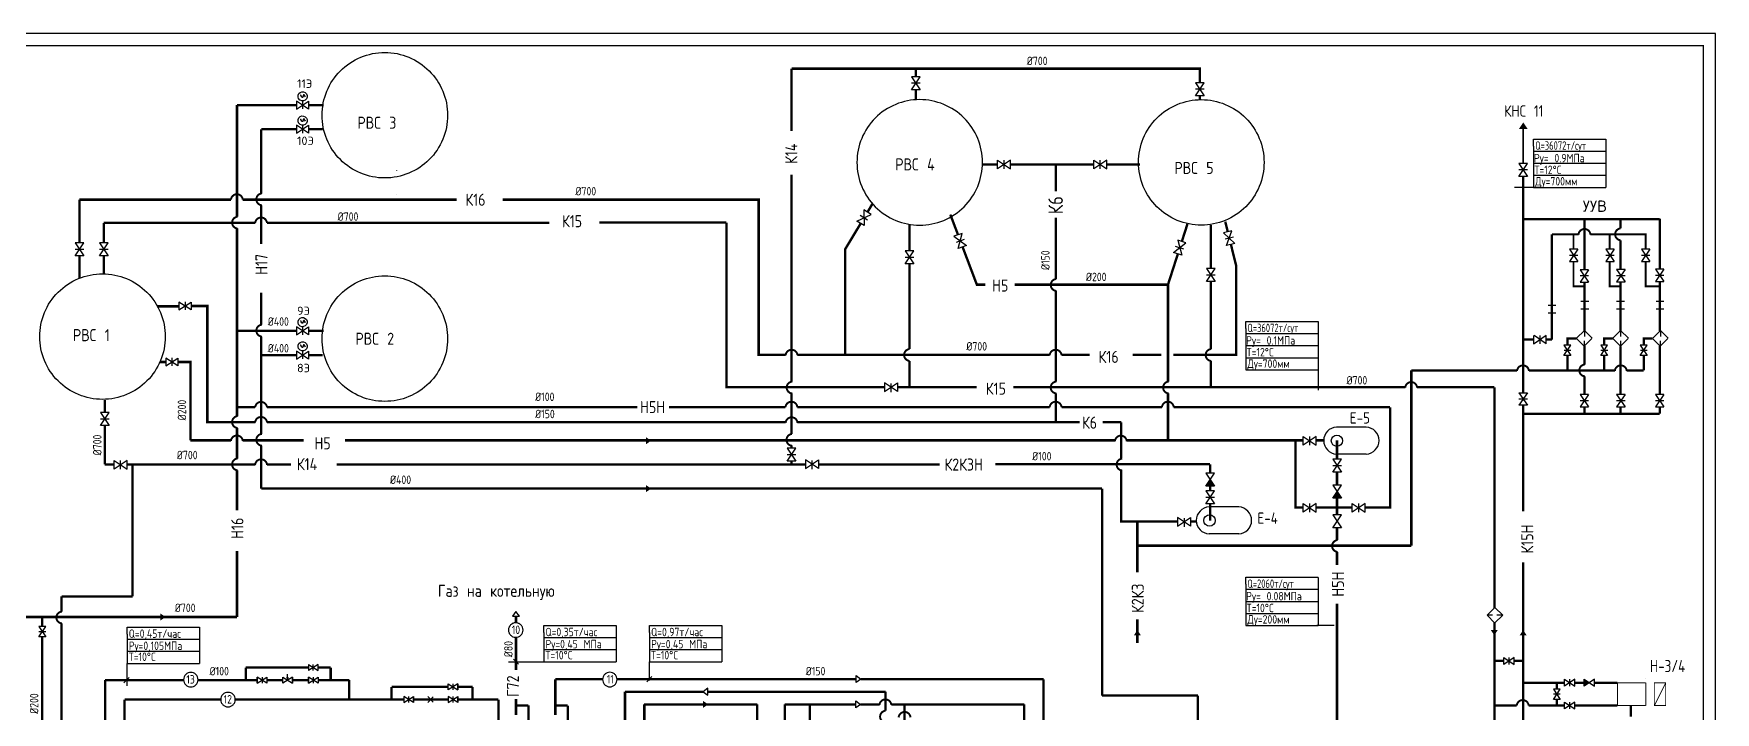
# Model space of a CAD drawing. Extents: x 0 to 118900, y 0 to 84100.
# Drawn here: x 49379 to 118900, y 56034 to 84100 of the extents above; entities that cross this region are included whole.
import ezdxf
from ezdxf.enums import TextEntityAlignment as Align

# ---------------------------------------------------------------- set-up
doc = ezdxf.new("R2010")
doc.units = 0
doc.header["$LTSCALE"] = 1000
doc.layers.get('0').update_dxf_attribs({"linetype": 'CONTINUOUS'})
for name, color, linetype in [('LAYER1', 7, 'CONTINUOUS'), ('LAYER2', 7, 'CONTINUOUS'), ('TITLEBLK', 7, 'CONTINUOUS'), ('ВОДА', 135, 'CONTINUOUS'), ('ДРЕНАЖ', 112, 'CONTINUOUS'), ('НЕФТЬ', 14, 'CONTINUOUS')]:
    doc.layers.add(name, color=color, linetype=linetype)
doc.styles.add('MONOTXT_', font='txt.shx', dxfattribs={"width": 0.8})
doc.styles.get("Standard").update_dxf_attribs({"font": 'txt.shx', "width": 0.75})
doc.styles.add('TITLE', font='txt.shx', dxfattribs={"width": 0.8})

# ---------------------------------------------------------------- blocks, each defined once
blk = doc.blocks.new('AMW_TITLE')
blk.add_lwpolyline([(0, 0), (1189, 0), (1189, 841), (0, 841)], close=True)
at = {"const_width": 0.5}
blk.add_lwpolyline([(20, 5), (1184, 5), (1184, 836), (20, 836)], close=True, dxfattribs=at)
at = {"style": 'TITLE', "oblique": 15, "width": 0.8}
for tag, p in [('FILENAME', (1125.09, 65)), ('ID', (1125.09, 61)), ('FILEDATE', (1160.38, 65)), ('EDITDATE', (1160.38, 61))]:
    blk.add_attdef(tag, text='', height=2, dxfattribs=at).set_placement(p, align=Align.BOTTOM_LEFT)
blk.add_attdef('EDITTIME', text='', height=2, dxfattribs=at).set_placement((1182, 61), align=Align.BOTTOM_RIGHT)
at = {"style": 'TITLE'}
for tag, height, width, p in [('SHIFR', 5, 0.6, (1124, 55)), ('NAMEPROJ_1', 3, 0.65, (1124, 47.5)), ('NAMEPROJ_2', 3, 0.65, (1124, 42.5)), ('NAMEPROJ_3', 3, 0.65, (1124, 37.5)), ('NAMEOBJ_2', 3, 0.65, (1099, 27.5)), ('NAMEOBJ_1', 3, 0.65, (1099, 32.5)), ('NAMEOBJ_3', 3, 0.65, (1099, 22.5)), ('STAD', 3, 0.8, (1141.5, 25)), ('SHEET', 3, 0.8, (1156.5, 25)), ('SHEETS', 3, 0.8, (1174, 25)), ('NAMSHEET_2', 3, 0.65, (1099, 12.5)), ('NAMSHEET_1', 3, 0.65, (1099, 17.5)), ('NAMSHEET_3', 3, 0.65, (1099, 7.5))]:
    blk.add_attdef(tag, text='', height=height, dxfattribs=dict(at, width=width)).set_placement(p, align=Align.MIDDLE)
for tag, width, p in [('SPEC1', 0.75, (1000, 25)), ('AUTHOR', 0.5, (1020, 30)), ('RAZRAB1', 0.5, (1020, 25)), ('SPEC2', 0.75, (1000, 20)), ('RAZRAB2', 0.5, (1020, 20)), ('SPEC3', 0.75, (1000, 15)), ('SPEC4', 0.75, (1000, 10)), ('RAZRAB3', 0.5, (1020, 15)), ('RAZRAB4', 0.5, (1020, 10)), ('SPEC5', 0.75, (1000, 5)), ('RAZRAB5', 0.5, (1020, 5))]:
    blk.add_attdef(tag, text='', height=3, dxfattribs=dict(at, width=width)).set_placement(p, align=Align.BOTTOM_LEFT)
at = {"style": 'TITLE', "oblique": 15, "width": 0.8}
blk.add_attdef('FORMAT', (1150.67, 1.23), '', height=3, dxfattribs=at)

msp = doc.modelspace()

# ---------------------------------------------------------------- linework, layer by layer
for p, q in [((111382, 79450), (111382, 79741)), ((111382, 79741), (112243, 79741)), ((111382, 79450), (111382, 77741)), ((112243, 79741), (114377, 79741)), ((114377, 79733), (114377, 77733)), ((111382, 79241), (112243, 79241)), ((111382, 78741), (112243, 78741)), ((112243, 79241), (114377, 79241)), ((112243, 78741), (114377, 78741)), ((111382, 78241), (112243, 78241)), ((112243, 78241), (114377, 78241)), ((111655, 77733), (110593, 77733)), ((111382, 77741), (112243, 77741)), ((112243, 77741), (114377, 77741)), ((113220, 75184), (112874, 75184)), ((113220, 75184), (112874, 74679)), ((112874, 75184), (113220, 74679)), ((114722, 75184), (114375, 75184)), ((114375, 75184), (114722, 74679)), ((114722, 75184), (114375, 74679)), ((116187, 75184), (115840, 75184)), ((116187, 75184), (115840, 74679)), ((115840, 75184), (116187, 74679)), ((113220, 74931), (112874, 74931)), ((112874, 74679), (113220, 74679)), ((114722, 74931), (114375, 74931)), ((114375, 74679), (114722, 74679)), ((116187, 74931), (115840, 74931)), ((115840, 74679), (116187, 74679)), ((113660, 74331), (113314, 73826)), ((113314, 74331), (113660, 73826)), ((113660, 74331), (113314, 74331)), ((113660, 74078), (113314, 74078)), ((113314, 73826), (113660, 73826)), ((114819, 74340), (115166, 73835)), ((115166, 74340), (114819, 73835)), ((115166, 74340), (114819, 74340)), ((115166, 74087), (114819, 74087)), ((114819, 73835), (115166, 73835)), ((116774, 74357), (116427, 73852)), ((116427, 74357), (116774, 73852)), ((116774, 74357), (116427, 74357)), ((116774, 74105), (116427, 74105)), ((116427, 73852), (116774, 73852)), ((99486, 72200), (100347, 72200)), ((99486, 71909), (99486, 72200)), ((99486, 71909), (99486, 70200)), ((99486, 71700), (100347, 71700)), ((100347, 72200), (102480, 72200)), ((100347, 71700), (102480, 71700)), ((102480, 72192), (102480, 70192)), ((111395, 71265), (111395, 71611)), ((111911, 71613), (111406, 71266)), ((111911, 71266), (111406, 71613)), ((111659, 71266), (111659, 71613)), ((111911, 71266), (111911, 71613)), ((113165, 71503), (113484, 71821)), ((113484, 71821), (113484, 71582)), ((113484, 71821), (113802, 71503)), ((114666, 71503), (114985, 71821)), ((114985, 71821), (115303, 71503)), ((114985, 71821), (114985, 71582)), ((116309, 71503), (116627, 71821)), ((116627, 71821), (116946, 71503)), ((116627, 71821), (116627, 71582)), ((99486, 71200), (100347, 71200)), ((100347, 71200), (102480, 71200)), ((113474, 71175), (113155, 71493)), ((113792, 71493), (113474, 71175)), ((113474, 71402), (113474, 71175)), ((114975, 71175), (114656, 71493)), ((115293, 71493), (114975, 71175)), ((114975, 71402), (114975, 71175)), ((116617, 71175), (116299, 71493)), ((116936, 71493), (116617, 71175)), ((116617, 71402), (116617, 71175)), ((99486, 70700), (100347, 70700)), ((100347, 70700), (102480, 70700)), ((99486, 70200), (100347, 70200)), ((100347, 70200), (102480, 70200)), ((102481, 70213), (102481, 69355)), ((110780, 69248), (111127, 69248)), ((111127, 69248), (110780, 68743)), ((110780, 69248), (111127, 68743)), ((110780, 68995), (111127, 68995)), ((113314, 69171), (113660, 68667)), ((113660, 69171), (113314, 68667)), ((113660, 69171), (113314, 69171)), ((113660, 68919), (113314, 68919)), ((115166, 69171), (114819, 68667)), ((114819, 69171), (115166, 68667)), ((115166, 69171), (114819, 69171)), ((115166, 68919), (114819, 68919)), ((116427, 69171), (116774, 68667)), ((116774, 69171), (116427, 68667)), ((116774, 69171), (116427, 69171)), ((116774, 68919), (116427, 68919)), ((111127, 68743), (110780, 68743)), ((113314, 68667), (113660, 68667)), ((114819, 68667), (115166, 68667)), ((116427, 68667), (116774, 68667)), ((99486, 61334), (99486, 61625)), ((99486, 61625), (100347, 61625)), ((99486, 61334), (99486, 59625)), ((100347, 61625), (102480, 61625)), ((102480, 61616), (102480, 59616)), ((99486, 61125), (100347, 61125)), ((99486, 60625), (100347, 60625)), ((100347, 61125), (102480, 61125)), ((100347, 60625), (102480, 60625)), ((99486, 60125), (100347, 60125)), ((100347, 60125), (102480, 60125)), ((109779, 60366), (109461, 60048)), ((109688, 60048), (109461, 60048)), ((109461, 60048), (109779, 59729)), ((110108, 60058), (109789, 60376)), ((109789, 59739), (110108, 60058)), ((110108, 60058), (109869, 60058)), ((53240, 59558), (54100, 59558)), ((53240, 59267), (53240, 59558)), ((53240, 59267), (53240, 58058)), ((54100, 59558), (56234, 59558)), ((56234, 59558), (56234, 58058)), ((70467, 59627), (71328, 59627)), ((70467, 59335), (70467, 59627)), ((70467, 59335), (70467, 58127)), ((70467, 59127), (71328, 59127)), ((71328, 59627), (73461, 59627)), ((71328, 59127), (73461, 59127)), ((73461, 59627), (73461, 58127)), ((74832, 59335), (74832, 59627)), ((74832, 59627), (75693, 59627)), ((74832, 59335), (74832, 58127)), ((74832, 59127), (75693, 59127)), ((75693, 59627), (77826, 59627)), ((75693, 59127), (77826, 59127)), ((77826, 59627), (77826, 58127)), ((99486, 59625), (100347, 59625)), ((100347, 59625), (102480, 59625)), ((102430, 59645), (103145, 59645)), ((53240, 59058), (54100, 59058)), ((53240, 58558), (54100, 58558)), ((54100, 59058), (56234, 59058)), ((54100, 58558), (56234, 58558)), ((70467, 58627), (71328, 58627)), ((71328, 58627), (73461, 58627)), ((74832, 58627), (75693, 58627)), ((75693, 58627), (77826, 58627)), ((53239, 57130), (53240, 58058)), ((53240, 58058), (54100, 58058)), ((54100, 58058), (56234, 58058)), ((69015, 58127), (70467, 58127)), ((69425, 58021), (69213, 58233)), ((70467, 58127), (71328, 58127)), ((71328, 58127), (73461, 58127)), ((74832, 57350), (74832, 58127)), ((74832, 58127), (75693, 58127)), ((75693, 58127), (77826, 58127)), ((53114, 57260), (53326, 57472)), ((74726, 57298), (74938, 57511)), ((116025, 57442), (116025, 57442)), ((116025, 57260), (116025, 57260))]:
    msp.add_line(p, q)
for points in [[(63896, 78131, -0.098491), (62903, 78329, -0.098491), (62061, 78891, -0.098491), (61499, 79733, -0.098491), (61301, 80726, -0.098491), (61499, 81719, -0.098491), (62061, 82561, -0.098491), (62903, 83124, -0.098491), (63896, 83321, -0.098491), (64889, 83124, -0.098491), (65731, 82561, -0.098491), (66294, 81719, -0.098491), (66491, 80726, -0.098491), (66294, 79733, -0.098491), (65731, 78891, -0.098491), (64889, 78329, -0.098491)], [(97649, 76180, -0.098491), (96656, 76377, -0.098491), (95814, 76940, -0.098491), (95251, 77782, -0.098491), (95054, 78775, -0.098491), (95251, 79768, -0.098491), (95814, 80610, -0.098491), (96656, 81172, -0.098491), (97649, 81370, -0.098491), (98642, 81172, -0.098491), (99484, 80610, -0.098491), (100046, 79768, -0.098491), (100244, 78775, -0.098491), (100046, 77782, -0.098491), (99484, 76940, -0.098491), (98642, 76377, -0.098491)], [(52226, 68977, -0.098491), (51232, 69175, -0.098491), (50391, 69737, -0.098491), (49828, 70579, -0.098491), (49631, 71572, -0.098491), (49828, 72565, -0.098491), (50391, 73407, -0.098491), (51232, 73970, -0.098491), (52226, 74167, -0.098491), (53219, 73970, -0.098491), (54060, 73407, -0.098491), (54623, 72565, -0.098491), (54821, 71572, -0.098491), (54623, 70579, -0.098491), (54060, 69737, -0.098491), (53219, 69175, -0.098491)], [(63896, 68893, -0.098491), (62903, 69091, -0.098491), (62061, 69653, -0.098491), (61499, 70495, -0.098491), (61301, 71488, -0.098491), (61499, 72481, -0.098491), (62061, 73323, -0.098491), (62903, 73886, -0.098491), (63896, 74083, -0.098491), (64889, 73886, -0.098491), (65731, 73323, -0.098491), (66294, 72481, -0.098491), (66491, 71488, -0.098491), (66294, 70495, -0.098491), (65731, 69653, -0.098491), (64889, 69091, -0.098491)]]:
    msp.add_lwpolyline(points, format="xyb", close=True)
for points in [[(85668, 81781), (86024, 82317), (85668, 82317), (86024, 81781), (85668, 81781)], [(86024, 82049), (85668, 82049)], [(97406, 81531), (97763, 82068), (97406, 82068), (97763, 81531), (97406, 81531)], [(97763, 81799), (97406, 81799)], [(60244, 80981), (60745, 81310), (60745, 80981), (60244, 81310), (60244, 80981)], [(60494, 81316), (60494, 80987)], [(60244, 79981), (60745, 80310), (60745, 79981), (60244, 80310), (60244, 79981)], [(60494, 80316), (60494, 79987)], [(89230, 78871), (89766, 78514), (89766, 78871), (89230, 78514), (89230, 78871)], [(89498, 78514), (89498, 78871)], [(93205, 78871), (93741, 78514), (93741, 78871), (93205, 78514), (93205, 78871)], [(93473, 78514), (93473, 78871)], [(110772, 78192), (111128, 78729), (110772, 78729), (111128, 78192), (110772, 78192)], [(64373, 78448), (64373, 78446)], [(111135, 78462), (110778, 78462)], [(110955, 78468), (110955, 78453)], [(64373, 77434), (64373, 77433)], [(83410, 76352), (83996, 76618), (83693, 76807), (83712, 76163), (83410, 76352)], [(83854, 76391), (83552, 76579)], [(64913, 76273), (64913, 76273)], [(87601, 75216), (87760, 75840), (87423, 75722), (87937, 75334), (87601, 75216)], [(98689, 75344), (98918, 75946), (98571, 75867), (99037, 75422), (98689, 75344)], [(51095, 74909), (51452, 75446), (51095, 75446), (51452, 74909), (51095, 74909)], [(51452, 75177), (51095, 75177)], [(52101, 74909), (52457, 75446), (52101, 75446), (52457, 74909), (52101, 74909)], [(52457, 75177), (52101, 75177)], [(85407, 74577), (85764, 75113), (85407, 75113), (85764, 74577), (85407, 74577)], [(87848, 75587), (87512, 75469)], [(96503, 75047), (97011, 75443), (96674, 75556), (96841, 74934), (96503, 75047)], [(96926, 75189), (96588, 75302)], [(98977, 75684), (98630, 75605)], [(85764, 74845), (85407, 74845)], [(97861, 73848), (98217, 74385), (97861, 74385), (98217, 73848), (97861, 73848)], [(98217, 74117), (97861, 74117)], [(55388, 72673), (55890, 73002), (55890, 72673), (55388, 73002), (55388, 72673)], [(55638, 73008), (55638, 72679)], [(60244, 71645), (60745, 71974), (60745, 71645), (60244, 71974), (60244, 71645)], [(60494, 71980), (60494, 71651)], [(60244, 70645), (60745, 70974), (60745, 70645), (60244, 70974), (60244, 70645)], [(60494, 70980), (60494, 70651)], [(112642, 71213), (112927, 70784), (112642, 70784), (112927, 71213), (112642, 71213)], [(112932, 70997), (112647, 70997)], [(114160, 71213), (114445, 70784), (114160, 70784), (114445, 71213), (114160, 71213)], [(114451, 70997), (114166, 70997)], [(115796, 71213), (116081, 70784), (115796, 70784), (116081, 71213), (115796, 71213)], [(116086, 70997), (115801, 70997)], [(54839, 70358), (55341, 70687), (55341, 70358), (54839, 70687), (54839, 70358)], [(55090, 70693), (55090, 70364)], [(85085, 69304), (84549, 69660), (84549, 69304), (85085, 69660), (85085, 69304)], [(84817, 69636), (84817, 69280)], [(52142, 67895), (52499, 68432), (52142, 68432), (52499, 67895), (52142, 67895)], [(52499, 68163), (52142, 68163)], [(104465, 67833), (103240, 67833)], [(80526, 66418), (80882, 66955), (80526, 66955), (80882, 66418), (80526, 66418)], [(100598, 67259), (100593, 67259)], [(101860, 67435), (102397, 67078), (102397, 67435), (101860, 67078), (101860, 67435)], [(102129, 67078), (102129, 67435)], [(52707, 66443), (53243, 66086), (53243, 66443), (52707, 66086), (52707, 66443)], [(52975, 66086), (52975, 66443)], [(80882, 66687), (80526, 66687)], [(81819, 66115), (81282, 66471), (81282, 66115), (81819, 66471), (81819, 66115)], [(81551, 66448), (81551, 66091)], [(103085, 65961), (103441, 66497), (103085, 66497), (103441, 65961), (103085, 65961)], [(103441, 66229), (103085, 66229)], [(104465, 66713), (103240, 66713)], [(97834, 65388), (98191, 65925), (97834, 65925), (98191, 65388), (97834, 65388)], [(103082, 64894), (103438, 65431), (103082, 65431), (103438, 64894), (103082, 64894)], [(97837, 64653), (98194, 65190), (97837, 65190), (98194, 64653), (97837, 64653)], [(98194, 64921), (97837, 64921)], [(101860, 64673), (102397, 64317), (102397, 64673), (101860, 64317), (101860, 64673)], [(102129, 64317), (102129, 64673)], [(103892, 64673), (104429, 64317), (104429, 64673), (103892, 64317), (103892, 64673)], [(104160, 64317), (104160, 64673)], [(97209, 63733), (96672, 64089), (96672, 63733), (97209, 64089), (97209, 63733)], [(96941, 64066), (96941, 63709)], [(99198, 64533), (97973, 64533)], [(103085, 63666), (103441, 64202), (103085, 64202), (103441, 63666), (103085, 63666)], [(99198, 63414), (97973, 63414)], [(49594, 59151), (49879, 59580), (49594, 59580), (49879, 59151), (49594, 59151)], [(49884, 59367), (49599, 59367)], [(49735, 59367), (49735, 59364)], [(109799, 57824), (109799, 57816)], [(110160, 58302), (110589, 58017), (110589, 58302), (110160, 58017), (110160, 58302)], [(110374, 58017), (110374, 58302)], [(112664, 57400), (113093, 57115), (113093, 57400), (112664, 57115), (112664, 57400)], [(112883, 57260), (112874, 57260)], [(112878, 57115), (112878, 57400)], [(113472, 57404), (113901, 57119), (113901, 57404), (113472, 57119), (113472, 57404)], [(112204, 56571), (112489, 57000), (112204, 57000), (112489, 56571), (112204, 56571)], [(112489, 56785), (112204, 56785)], [(112664, 56460), (113093, 56175), (113093, 56460), (112664, 56175), (112664, 56460)], [(112882, 56315), (112875, 56315)], [(112878, 56175), (112878, 56460)]]:
    msp.add_lwpolyline(points)
for points, format in [([(60381, 81355, -39.331252), (60397, 81344)], "xyb"), ([(60381, 80355, -39.331252), (60397, 80344)], "xyb"), ([(110960, 80162, 352, 0, 0), (110960, 80431, 0, 0.0623, 0), (110960, 80431, 0, 0.0623, 0)], "xyseb"), ([(60381, 72018, -39.331252), (60397, 72007)], "xyb"), ([(60381, 71018, -39.331252), (60397, 71007)], "xyb"), ([(103240, 67829, 0.951173), (103240, 66713)], "xyb"), ([(104465, 66713, 0.951173), (104465, 67829)], "xyb"), ([(97973, 64530, 0.951173), (97973, 63414)], "xyb"), ([(99198, 63414, 0.951173), (99198, 64530)], "xyb")]:
    msp.add_lwpolyline(points, format=format)
for points, const_width in [([(57785, 81146), (57785, 76526)], 100), ([(60244, 81146), (57785, 81146)], 100), ([(61372, 81146), (60745, 81146)], 100), ([(58785, 80146), (58785, 77489)], 100), ([(60244, 80146), (58785, 80146)], 100), ([(61332, 80146), (60745, 80146)], 100), ([(58785, 77006), (58785, 75403)], 100), ([(57785, 76043), (57785, 68280)], 100), ([(58785, 73394), (58785, 72059)], 100), ([(60244, 71809), (57785, 71809)], 100), ([(58785, 71576), (58785, 67545)], 100), ([(61372, 71809), (60745, 71809)], 100), ([(60244, 70809), (58785, 70809)], 100), ([(61332, 70809), (60745, 70809)], 100), ([(57785, 67796), (57785, 66529)], 100), ([(58785, 67062), (58785, 65286)], 100), ([(57785, 66045), (57785, 64384)], 100), ([(57785, 62706), (57785, 59978)], 100), ([(114853, 56315), (114853, 57260)], 37.5), ([(116025, 57260), (114853, 57260)], 37.5), ([(116025, 57260), (116025, 56315)], 37.5), ([(116376, 56315), (116845, 57253)], 37.5), ([(116845, 56315), (116845, 57253), (116376, 57253), (116376, 56315), (116845, 56315)], 37.5), ([(112346, 56786), (112346, 56784)], 80), ([(116025, 56315), (114853, 56315)], 37.5)]:
    msp.add_lwpolyline(points, dxfattribs=dict(const_width=const_width))
at = {"color": 102}
msp.add_lwpolyline([(55203, 72838), (54545, 72838)], dxfattribs=at)
at = {"color": 102, "const_width": 100}
for points in [[(110955, 68753), (110955, 68408)], [(50536, 60200), (50536, 60829)], [(50536, 43991), (50536, 59712)], [(109766, 58169), (110160, 58169)], [(110589, 58169), (110955, 58169)], [(112664, 57260), (110955, 57260)], [(112346, 57260), (112346, 57000)], [(113472, 57260), (113093, 57260)], [(114853, 57260), (113901, 57260)], [(110690, 56315), (109763, 56315)], [(111459, 56315), (111180, 56315)], [(112664, 56315), (111294, 56315)], [(112346, 56571), (112346, 56315)], [(114853, 56315), (113093, 56315)]]:
    msp.add_lwpolyline(points, dxfattribs=at)
at = {"color": 7, "const_width": 100}
for points in [[(58785, 65286), (93548, 65286)], [(48851, 59978), (57785, 59978)], [(97506, 56728), (93548, 56728)], [(97506, 56728), (97506, 43636)]]:
    msp.add_lwpolyline(points, dxfattribs=at)
at = {"color": 6, "const_width": 100}
for points in [[(95005, 62926), (106332, 62926)], [(115410, 56308), (115410, 55852)]]:
    msp.add_lwpolyline(points, dxfattribs=at)
at = {"color": 14, "const_width": 100}
for points in [[(49736, 59580), (49736, 59978)], [(49736, 59367), (49736, 59365)], [(49736, 49835), (49736, 59151)], [(79294, 56364), (74616, 56364)], [(74624, 38131), (74624, 56364)], [(79294, 54750), (79294, 56364)]]:
    msp.add_lwpolyline(points, dxfattribs=at)
at = {"color": 40, "const_width": 100}
for points in [[(58150, 57366), (58150, 57886)], [(62425, 56566), (62425, 57366)], [(70945, 57404), (72897, 57404)], [(73496, 57404), (83380, 57404)], [(83571, 57404), (91127, 57404)], [(91127, 57404), (91127, 54836)], [(70945, 56315), (71459, 56315)], [(73824, 56884), (77059, 56884)], [(73824, 41051), (73824, 56884)], [(77246, 56884), (84596, 56884)], [(80430, 56364), (83365, 56364)], [(80430, 55531), (80430, 56364)], [(81464, 55531), (81464, 56364)], [(83556, 56364), (84347, 56364)], [(84596, 56101), (84596, 56884)], [(84833, 56364), (90327, 56364)], [(85376, 55405), (85376, 56364)], [(90327, 56364), (90327, 49578)]]:
    msp.add_lwpolyline(points, dxfattribs=at)
for start, end in [(90, 112.5), (67.5, 90), (112.5, 135), (45, 67.5), (135, 157.5), (22.5, 45), (157.5, 180), (0, 22.5), (180, 202.5), (337.5, 360), (202.5, 225), (315, 337.5), (225, 247.5), (292.5, 315), (247.5, 270), (270, 292.5)]:
    msp.add_arc((86008, 78775), 2595, start, end)
for centre in [(103257, 67268), (97990, 63969)]:
    msp.add_ellipse(centre, major_axis=(-234, 0), ratio=1)
for points, knots in [([(60515, 81502), (60510, 81485), (60489, 81428), (60444, 81499), (60417, 81555), (60416, 81554)], [1.558943, 1.558943, 1.558943, 1.558943, 1.9528, 2.998133, 3.030734, 3.030734, 3.030734, 3.030734]), ([(60517, 81504), (60511, 81487), (60490, 81430), (60446, 81501), (60419, 81557), (60418, 81556)], [1.558943, 1.558943, 1.558943, 1.558943, 1.9528, 2.998133, 3.030734, 3.030734, 3.030734, 3.030734]), ([(60518, 81510), (60513, 81493), (60492, 81436), (60447, 81508), (60420, 81563), (60419, 81562)], [1.558943, 1.558943, 1.558943, 1.558943, 1.9528, 2.998133, 3.030734, 3.030734, 3.030734, 3.030734]), ([(60517, 81505), (60512, 81488), (60491, 81431), (60447, 81502), (60420, 81558), (60419, 81557)], [1.558943, 1.558943, 1.558943, 1.558943, 1.9528, 2.998133, 3.030734, 3.030734, 3.030734, 3.030734]), ([(60520, 81507), (60514, 81489), (60493, 81433), (60449, 81504), (60422, 81559), (60421, 81559)], [1.558943, 1.558943, 1.558943, 1.558943, 1.9528, 2.998133, 3.030734, 3.030734, 3.030734, 3.030734]), ([(60608, 81484), (60583, 81531), (60543, 81605), (60524, 81535), (60517, 81510)], [0, 0, 0, 0, 0.950567, 1.50001, 1.50001, 1.50001, 1.50001]), ([(60610, 81486), (60584, 81533), (60544, 81608), (60526, 81537), (60519, 81512)], [0, 0, 0, 0, 0.950567, 1.50001, 1.50001, 1.50001, 1.50001]), ([(60611, 81492), (60586, 81539), (60546, 81614), (60527, 81543), (60520, 81518)], [0, 0, 0, 0, 0.950567, 1.50001, 1.50001, 1.50001, 1.50001]), ([(60611, 81487), (60586, 81534), (60546, 81608), (60527, 81538), (60520, 81513)], [0, 0, 0, 0, 0.950567, 1.50001, 1.50001, 1.50001, 1.50001]), ([(60515, 80502), (60510, 80485), (60489, 80428), (60444, 80499), (60417, 80555), (60416, 80554)], [1.558943, 1.558943, 1.558943, 1.558943, 1.9528, 2.998133, 3.030734, 3.030734, 3.030734, 3.030734]), ([(60517, 80504), (60511, 80487), (60490, 80430), (60446, 80501), (60419, 80557), (60418, 80556)], [1.558943, 1.558943, 1.558943, 1.558943, 1.9528, 2.998133, 3.030734, 3.030734, 3.030734, 3.030734]), ([(60518, 80510), (60513, 80493), (60492, 80436), (60447, 80508), (60420, 80563), (60419, 80562)], [1.558943, 1.558943, 1.558943, 1.558943, 1.9528, 2.998133, 3.030734, 3.030734, 3.030734, 3.030734]), ([(60517, 80505), (60512, 80488), (60491, 80431), (60447, 80502), (60420, 80558), (60419, 80557)], [1.558943, 1.558943, 1.558943, 1.558943, 1.9528, 2.998133, 3.030734, 3.030734, 3.030734, 3.030734]), ([(60520, 80507), (60514, 80489), (60493, 80433), (60449, 80504), (60422, 80559), (60421, 80559)], [1.558943, 1.558943, 1.558943, 1.558943, 1.9528, 2.998133, 3.030734, 3.030734, 3.030734, 3.030734]), ([(60608, 80484), (60583, 80531), (60543, 80605), (60524, 80535), (60517, 80510)], [0, 0, 0, 0, 0.950567, 1.50001, 1.50001, 1.50001, 1.50001]), ([(60610, 80486), (60584, 80533), (60544, 80608), (60526, 80537), (60519, 80512)], [0, 0, 0, 0, 0.950567, 1.50001, 1.50001, 1.50001, 1.50001]), ([(60611, 80492), (60586, 80539), (60546, 80614), (60527, 80543), (60520, 80518)], [0, 0, 0, 0, 0.950567, 1.50001, 1.50001, 1.50001, 1.50001]), ([(60611, 80487), (60586, 80534), (60546, 80608), (60527, 80538), (60520, 80513)], [0, 0, 0, 0, 0.950567, 1.50001, 1.50001, 1.50001, 1.50001]), ([(60515, 72165), (60510, 72148), (60489, 72091), (60444, 72163), (60417, 72218), (60416, 72217)], [1.558943, 1.558943, 1.558943, 1.558943, 1.9528, 2.998133, 3.030734, 3.030734, 3.030734, 3.030734]), ([(60517, 72168), (60511, 72150), (60490, 72094), (60446, 72165), (60419, 72220), (60418, 72220)], [1.558943, 1.558943, 1.558943, 1.558943, 1.9528, 2.998133, 3.030734, 3.030734, 3.030734, 3.030734]), ([(60518, 72174), (60513, 72156), (60492, 72100), (60447, 72171), (60420, 72226), (60419, 72226)], [1.558943, 1.558943, 1.558943, 1.558943, 1.9528, 2.998133, 3.030734, 3.030734, 3.030734, 3.030734]), ([(60517, 72168), (60512, 72151), (60491, 72094), (60447, 72166), (60420, 72221), (60419, 72220)], [1.558943, 1.558943, 1.558943, 1.558943, 1.9528, 2.998133, 3.030734, 3.030734, 3.030734, 3.030734]), ([(60520, 72170), (60514, 72153), (60493, 72096), (60449, 72167), (60422, 72223), (60421, 72222)], [1.558943, 1.558943, 1.558943, 1.558943, 1.9528, 2.998133, 3.030734, 3.030734, 3.030734, 3.030734]), ([(60608, 72147), (60583, 72194), (60543, 72269), (60524, 72198), (60517, 72173)], [0, 0, 0, 0, 0.950567, 1.50001, 1.50001, 1.50001, 1.50001]), ([(60610, 72150), (60584, 72197), (60544, 72271), (60526, 72200), (60519, 72176)], [0, 0, 0, 0, 0.950567, 1.50001, 1.50001, 1.50001, 1.50001]), ([(60611, 72156), (60586, 72203), (60546, 72277), (60527, 72206), (60520, 72182)], [0, 0, 0, 0, 0.950567, 1.50001, 1.50001, 1.50001, 1.50001]), ([(60611, 72150), (60586, 72197), (60546, 72272), (60527, 72201), (60520, 72176)], [0, 0, 0, 0, 0.950567, 1.50001, 1.50001, 1.50001, 1.50001]), ([(60515, 71165), (60510, 71148), (60489, 71091), (60444, 71163), (60417, 71218), (60416, 71217)], [1.558943, 1.558943, 1.558943, 1.558943, 1.9528, 2.998133, 3.030734, 3.030734, 3.030734, 3.030734]), ([(60517, 71168), (60511, 71150), (60490, 71094), (60446, 71165), (60419, 71220), (60418, 71220)], [1.558943, 1.558943, 1.558943, 1.558943, 1.9528, 2.998133, 3.030734, 3.030734, 3.030734, 3.030734]), ([(60518, 71174), (60513, 71156), (60492, 71100), (60447, 71171), (60420, 71226), (60419, 71226)], [1.558943, 1.558943, 1.558943, 1.558943, 1.9528, 2.998133, 3.030734, 3.030734, 3.030734, 3.030734]), ([(60517, 71168), (60512, 71151), (60491, 71094), (60447, 71166), (60420, 71221), (60419, 71220)], [1.558943, 1.558943, 1.558943, 1.558943, 1.9528, 2.998133, 3.030734, 3.030734, 3.030734, 3.030734]), ([(60520, 71170), (60514, 71153), (60493, 71096), (60449, 71167), (60422, 71223), (60421, 71222)], [1.558943, 1.558943, 1.558943, 1.558943, 1.9528, 2.998133, 3.030734, 3.030734, 3.030734, 3.030734]), ([(60608, 71147), (60583, 71194), (60543, 71269), (60524, 71198), (60517, 71173)], [0, 0, 0, 0, 0.950567, 1.50001, 1.50001, 1.50001, 1.50001]), ([(60610, 71150), (60584, 71197), (60544, 71271), (60526, 71200), (60519, 71176)], [0, 0, 0, 0, 0.950567, 1.50001, 1.50001, 1.50001, 1.50001]), ([(60611, 71156), (60586, 71203), (60546, 71277), (60527, 71206), (60520, 71182)], [0, 0, 0, 0, 0.950567, 1.50001, 1.50001, 1.50001, 1.50001]), ([(60611, 71150), (60586, 71197), (60546, 71272), (60527, 71201), (60520, 71176)], [0, 0, 0, 0, 0.950567, 1.50001, 1.50001, 1.50001, 1.50001])]:
    msp.add_open_spline(points, degree=3, knots=knots)
at = {"layer": 'LAYER1', "color": 7}
for points in [[(69314, 60208), (69176, 60016), (69461, 60016), (69314, 60208)], [(77055, 56881), (77246, 56744), (77246, 57029), (77055, 56881)], [(83571, 57404), (83380, 57267), (83380, 57552), (83571, 57404)], [(83556, 56364), (83365, 56227), (83365, 56512), (83556, 56364)]]:
    msp.add_lwpolyline(points, dxfattribs=at)
at = {"layer": 'LAYER1', "color": 40}
for points, const_width in [([(69319, 59738), (69319, 60016)], 100), ([(69319, 57791), (69319, 59138)], 100), ([(58150, 57886), (60737, 57886)], 100), ([(61137, 57886), (61658, 57886)], 100), ([(61658, 57366), (61658, 57886)], 100), ([(52336, 57366), (55578, 57366)], 100), ([(52336, 57366), (52336, 44738)], 100), ([(56176, 57366), (58620, 57366)], 100), ([(59020, 57366), (59674, 57366)], 100), ([(60074, 57366), (60737, 57366)], 100), ([(61137, 57366), (62425, 57366)], 100), ([(64174, 57086), (66516, 57086)], 100), ([(64174, 56566), (64174, 57086)], 100), ([(66516, 57086), (65482, 57086)], 80), ([(65482, 57086), (66516, 57086)], 62.5), ([(66916, 57086), (67523, 57086)], 100), ([(67523, 57086), (67523, 56566)], 100), ([(70945, 55923), (70945, 57404)], 100), ([(53136, 56566), (53136, 43920)], 100), ([(57114, 56566), (53136, 56566)], 100), ([(64676, 56566), (57714, 56566)], 100), ([(66515, 56566), (65076, 56566)], 100), ([(68595, 52672), (68595, 56566)], 100), ([(69319, 55928), (69319, 56584)], 100), ([(69833, 56320), (69319, 56320)], 100), ([(69839, 56320), (69839, 53985)], 100), ([(71465, 56315), (71465, 53938)], 100)]:
    msp.add_lwpolyline(points, dxfattribs=dict(at, const_width=const_width))
at = {"layer": 'LAYER1'}
for points in [[(60737, 58016), (60737, 57766)], [(61137, 58016), (60737, 57766)], [(60737, 58016), (61137, 57766)], [(60936, 57766), (60937, 58015)], [(61137, 57766), (61137, 58016)], [(59020, 57238), (58620, 57488), (58620, 57238), (59020, 57488)], [(58620, 57238), (58620, 57488)], [(58820, 57488), (58821, 57239)], [(59020, 57488), (59020, 57238)], [(59674, 57491), (60074, 57241), (60074, 57491), (59674, 57241)], [(59674, 57241), (59674, 57491)], [(59874, 57366), (59874, 57613)], [(60074, 57491), (60074, 57241)], [(60737, 57238), (60737, 57488)], [(61137, 57238), (60737, 57488), (60737, 57238), (61137, 57488)], [(60936, 57488), (60937, 57239)], [(61137, 57488), (61137, 57238)], [(66516, 56961), (66516, 57211)], [(66516, 57211), (66916, 56961), (66916, 57211), (66516, 56961)], [(66717, 56961), (66716, 57210)], [(66916, 57211), (66916, 56961)], [(64676, 56441), (65076, 56691), (65076, 56441), (64676, 56691)], [(64676, 56691), (64676, 56441)], [(64876, 56690), (64875, 56441)], [(65076, 56441), (65076, 56691)], [(65668, 56688), (65902, 56453)], [(65668, 56443), (65902, 56678)], [(66515, 56691), (66515, 56441)], [(66515, 56441), (66915, 56691), (66915, 56441), (66515, 56691)], [(66715, 56690), (66714, 56441)], [(66915, 56441), (66915, 56691)]]:
    msp.add_lwpolyline(points, dxfattribs=at)
msp.add_lwpolyline([(59874, 57489, 125, 0, 0), (59874, 57366, 0, 0, 0)], format="xyseb", dxfattribs=at)
at = {"layer": 'LAYER2', "color": 102, "const_width": 80}
for points in [[(57535, 77230, -0.93073), (58026, 77230)], [(58536, 76267, -0.93073), (59027, 76267)], [(113244, 75794, -0.93073), (113735, 75794)], [(114985, 75556, -0.93073), (114985, 76047)], [(91653, 73462, -0.93073), (91653, 73953)], [(80466, 70800, -0.93073), (80956, 70800)], [(85591, 70566, -0.93073), (85591, 71057)], [(91382, 70800, -0.93073), (91872, 70800)], [(98057, 70566, -0.93073), (98057, 71057)], [(113505, 69929, -0.93073), (113505, 70420)], [(80737, 69221, -0.93073), (80737, 69712)], [(91653, 69221, -0.93073), (91653, 69712)], [(106080, 69463, -0.93073), (106570, 69463)], [(58536, 68021, -0.93073), (59027, 68021)], [(80466, 68007, -0.93073), (80956, 68007)], [(80730, 67056, -0.93073), (80730, 67546)], [(58536, 66269, -0.93073), (59027, 66269)], [(94377, 66036, -0.93073), (94377, 66527)], [(50547, 59711, -0.93073), (50547, 60201)], [(110690, 56315, -0.93073), (111180, 56315)]]:
    msp.add_lwpolyline(points, format="xyb", dxfattribs=at)
at = {"layer": 'LAYER2', "color": 7, "const_width": 80}
for points in [[(58814, 77002, -0.93073), (58814, 77493)], [(57812, 76039, -0.93073), (57812, 76530)], [(58814, 71572, -0.93073), (58814, 72063)], [(57812, 67793, -0.93073), (57812, 68284)], [(58814, 67058, -0.93073), (58814, 67549)], [(57812, 66041, -0.93073), (57812, 66532)]]:
    msp.add_lwpolyline(points, format="xyb", dxfattribs=at)
at = {"layer": 'LAYER2', "color": 6, "const_width": 80}
for points in [[(110702, 70153, -0.93073), (111193, 70153)], [(114745, 70153, -0.93073), (115235, 70153)]]:
    msp.add_lwpolyline(points, format="xyb", dxfattribs=at)
at = {"layer": 'LAYER2', "color": 14, "const_width": 80}
for points in [[(96299, 69221, -0.93073), (96299, 69712)], [(58535, 68642, -0.93073), (59026, 68642)], [(80459, 68651, -0.93073), (80950, 68651)], [(91382, 68651, -0.93073), (91873, 68651)], [(96021, 68651, -0.93073), (96512, 68651)], [(57535, 67254, -0.93073), (58026, 67254)], [(94078, 67248, -0.93073), (94568, 67248)], [(103285, 62668, -0.93073), (103285, 63159)]]:
    msp.add_lwpolyline(points, format="xyb", dxfattribs=at)
at = {"layer": 'LAYER2', "color": 40, "const_width": 80}
for points in [[(84345, 56341, -0.93073), (84835, 56341)], [(84599, 55611, -0.93073), (84599, 56102)], [(85137, 55823, -0.93073), (85628, 55823)]]:
    msp.add_lwpolyline(points, format="xyb", dxfattribs=at)
at = {"layer": 'ВОДА', "color": 102}
for p, q in [((116603, 76430), (116603, 74357)), ((110956, 68753), (110956, 68408))]:
    msp.add_line(p, q, dxfattribs=at)
for points, const_width in [([(85846, 82651), (80709, 82651)], 100), ([(80709, 82651), (80709, 80073)], 100), ([(97585, 82068), (97585, 82651), (85846, 82651), (85846, 82317)], 100), ([(85846, 81781), (85846, 81365)], 100), ([(97585, 81369), (97585, 81531)], 100), ([(110955, 80168), (110955, 78729)], 78.1), ([(80709, 78271), (80709, 69708)], 100), ([(110955, 78192), (110955, 76429)], 100), ([(51273, 77235), (51273, 75446)], 100), ([(57535, 77235), (51273, 77235)], 100), ([(66868, 77235), (58025, 77235)], 100), ([(80468, 70820), (79352, 70820), (79352, 77235), (68769, 77235)], 100), ([(84056, 77065), (83845, 76712)], 100), ([(110955, 76431), (110955, 69248)], 100), ([(110955, 76430), (116603, 76430)], 100), ([(113487, 76430), (113487, 74331)], 100), ([(114974, 76430), (114974, 76046)], 100), ([(116606, 76452), (116606, 74361)], 100), ([(52279, 75446), (52279, 76273)], 100), ([(58537, 76273), (52279, 76273)], 100), ([(64570, 76273), (59027, 76273)], 100), ([(70698, 76273), (64245, 76273)], 100), ([(72762, 76285), (78020, 76285)], 100), ([(78020, 76285), (78020, 69476), (84549, 69476)], 100), ([(83569, 76252), (82922, 75176), (82922, 70820)], 100), ([(85586, 75113), (85586, 76198)], 100), ([(98039, 76180), (98039, 74385)], 100), ([(98640, 76328), (98744, 75906)], 100), ([(112140, 75806), (112140, 73374)], 100), ([(113246, 75806), (112140, 75806)], 80), ([(113035, 75184), (113035, 75806)], 80), ([(116015, 75184), (116015, 75806), (113734, 75806)], 80), ([(114536, 75184), (114536, 75806)], 80), ([(98873, 75385), (99090, 74501), (99090, 70820), (96488, 70820)], 100), ([(114974, 75557), (114974, 74340)], 100), ([(51273, 74909), (51273, 73986)], 100), ([(52279, 74167), (52279, 74909)], 100), ([(85586, 73173), (85586, 74577)], 100), ([(113487, 73653), (113035, 73653), (113035, 74679)], 80), ([(114974, 73653), (114536, 73653), (114536, 74679)], 80), ([(116603, 73653), (116015, 73653), (116015, 74679)], 80), ([(98039, 73848), (98039, 71055)], 100), ([(112140, 73826), (112140, 71451)], 100), ([(113487, 73826), (113487, 71818)], 100), ([(113487, 73826), (113487, 73775)], 100), ([(114974, 73835), (114974, 71811)], 100), ([(114974, 73835), (114974, 73768)], 100), ([(116603, 73864), (116603, 71797)], 100), ([(116603, 73852), (116603, 73755)], 100), ([(85586, 71056), (85586, 73298)], 100), ([(111391, 71453), (110955, 71453)], 100), ([(111911, 71451), (112140, 71451)], 100), ([(113487, 71188), (113487, 70418)], 100), ([(114974, 71175), (114974, 69180)], 100), ([(116603, 71189), (116603, 69180)], 100), ([(82922, 70820), (80954, 70820)], 100), ([(91384, 70820), (82922, 70820)], 100), ([(85586, 69476), (85586, 70566)], 100), ([(93041, 70820), (91870, 70820)], 100), ([(96002, 70820), (94816, 70820)], 100), ([(98039, 70568), (98039, 69476)], 100), ([(85085, 69476), (88368, 69476)], 100), ([(89876, 69476), (106081, 69476)], 100), ([(106569, 69476), (109766, 69476)], 100), ([(109766, 69476), (109766, 60352)], 100), ([(113487, 69931), (113487, 69180)], 100), ([(52320, 68952), (52320, 68432)], 100), ([(80709, 69226), (80709, 67542)], 100), ([(110955, 68408), (110955, 64347)], 100), ([(116603, 68381), (110955, 68381)], 100), ([(113487, 68667), (113487, 68381)], 100), ([(113487, 68667), (113487, 68661)], 100), ([(114974, 68667), (114974, 68381)], 100), ([(114974, 68667), (114974, 68667)], 100), ([(116603, 68667), (116603, 68674)], 100), ([(116603, 68667), (116603, 68381)], 100), ([(52320, 67895), (52320, 66287)], 100), ([(80709, 67075), (80709, 66955)], 100), ([(52320, 66287), (52707, 66287)], 100), ([(53243, 66287), (58538, 66287)], 100), ([(59025, 66287), (60023, 66287)], 100), ([(61907, 66287), (78998, 66287)], 100), ([(80709, 66418), (80709, 66287)], 100), ([(110955, 62243), (110955, 54505)], 100), ([(109766, 59743), (109766, 53708)], 100)]:
    msp.add_lwpolyline(points, dxfattribs=dict(at, const_width=const_width))
at = {"layer": 'ДРЕНАЖ', "color": 7}
for p, q in [((113337, 73039), (113663, 73039)), ((114813, 73039), (115139, 73039)), ((116450, 73039), (116776, 73039)), ((111983, 72865), (112309, 72865)), ((111983, 72553), (112309, 72553)), ((113337, 72727), (113663, 72727)), ((114813, 72727), (115139, 72727)), ((116450, 72727), (116776, 72727))]:
    msp.add_line(p, q, dxfattribs=at)
at = {"layer": 'ДРЕНАЖ', "color": 102, "const_width": 100}
for points in [[(88576, 78692), (89230, 78692)], [(89766, 78692), (93205, 78692)], [(91632, 78706), (91632, 77577)], [(93741, 78692), (95115, 78692)], [(91632, 76495), (91632, 73951)], [(91632, 73465), (91632, 69709)], [(54475, 72823), (55388, 72823)], [(55890, 72838), (56559, 72838), (56559, 69053)], [(56559, 69053), (56559, 68030), (58537, 68030)], [(91632, 69223), (91632, 68030)], [(59026, 68030), (80468, 68030)], [(80954, 68030), (92614, 68030)], [(93569, 68030), (94337, 68030)], [(94337, 66520), (94337, 68030)], [(78998, 66287), (81282, 66287)], [(81819, 66287), (86840, 66287)], [(89139, 66292), (98012, 66292)], [(96672, 63922), (94337, 63922), (94337, 66042)], [(98012, 65925), (98012, 66292)], [(98012, 65190), (98012, 65402)], [(98012, 63963), (98012, 64653)], [(95005, 63922), (95005, 61827)], [(95005, 59875), (95005, 58899)]]:
    msp.add_lwpolyline(points, dxfattribs=at)
at = {"layer": 'ДРЕНАЖ', "color": 6, "const_width": 100}
for points in [[(113157, 71491), (112784, 71491), (112784, 71213)], [(114659, 71491), (114303, 71491), (114303, 71213)], [(116301, 71491), (115938, 71491), (115938, 71213)], [(106332, 70172), (110704, 70172)], [(106332, 70172), (106332, 62926)], [(111191, 70172), (114747, 70172)], [(112784, 70784), (112784, 70172)], [(114303, 70784), (114303, 70172)], [(115233, 70172), (115938, 70172)], [(115938, 70784), (115938, 70172)]]:
    msp.add_lwpolyline(points, dxfattribs=at)
at = {"layer": 'ДРЕНАЖ', "const_width": 100}
msp.add_lwpolyline([(97459, 63922), (97209, 63922)], dxfattribs=at)
at = {"layer": 'НЕФТЬ', "const_width": 100}
for points in [[(87275, 76619), (87592, 75781)], [(96843, 75500), (97078, 76233)], [(87781, 75279), (88371, 73719), (88726, 73719)], [(89932, 73719), (96271, 73719), (96679, 74988)], [(96271, 73719), (96271, 69708)], [(54599, 70523), (54839, 70523)], [(55341, 70523), (55861, 70523), (55861, 67282)], [(96271, 69225), (96271, 67282), (101860, 67282)], [(96271, 69144), (96271, 67282)], [(58536, 68651), (57785, 68651)], [(74340, 68651), (59025, 68651)], [(80459, 68651), (75645, 68651)], [(91382, 68651), (80950, 68651)], [(96021, 68651), (91873, 68651)], [(105456, 68651), (96512, 68651)], [(104429, 64506), (105456, 64506), (105456, 68651)], [(55861, 67282), (57539, 67282)], [(58022, 67282), (60537, 67282)], [(62250, 67282), (94082, 67282)], [(94563, 67282), (96271, 67282)], [(101544, 67282), (101544, 64506), (101860, 64506)], [(102397, 67282), (102737, 67282)], [(103260, 67284), (103260, 66497)], [(103260, 65961), (103260, 65431)], [(103260, 64894), (103260, 64202)], [(102397, 64506), (103260, 64506)], [(103260, 64506), (103892, 64506)], [(103260, 63938), (103260, 63930)], [(103260, 63666), (103260, 63156)], [(103260, 62671), (103260, 62134)], [(103260, 60533), (103260, 43636)]]:
    msp.add_lwpolyline(points, dxfattribs=at)
at = {"layer": 'НЕФТЬ', "color": 14}
for points in [[(74909, 67268, 0, 285, 0), (74696, 67268, 285, 285, 0)], [(77266, 56364, 0, 285, 0), (77053, 56364, 285, 285, 0)]]:
    msp.add_lwpolyline(points, format="xyseb", dxfattribs=at)
at = {"layer": 'НЕФТЬ', "color": 102, "const_width": 100}
for points in [[(53469, 66287), (53469, 60829)], [(53469, 60829), (50536, 60829)]]:
    msp.add_lwpolyline(points, dxfattribs=at)
at = {"layer": 'НЕФТЬ', "color": 0}
for points in [[(74909, 65286, 0, 285, 0), (74696, 65286, 285, 285, 0)], [(98012, 65656, 0, 356, 0), (98013, 65388, 356, 356, 0)], [(103260, 65162, 0, 356, 0), (103260, 64894, 356, 356, 0)], [(54835, 59978, 0, 285, 0), (54622, 59978, 285, 285, 0)], [(113686, 57262, 0, 285, 0), (113472, 57260, 285, 285, 0)]]:
    msp.add_lwpolyline(points, format="xyseb", dxfattribs=at)
at = {"layer": 'НЕФТЬ', "color": 7, "const_width": 100}
msp.add_lwpolyline([(93548, 56728), (93548, 65286)], dxfattribs=at)
at = {"layer": 'НЕФТЬ', "color": 7}
for points in [[(69309, 59738, 0.098491), (69194, 59715, 0.098491), (69097, 59650, 0.098491), (69031, 59553, 0.098491), (69009, 59438, 0.098491), (69031, 59323, 0.098491), (69097, 59226, 0.098491), (69194, 59161, 0.098491), (69309, 59138, 0.098491), (69423, 59161, 0.098491), (69521, 59226, 0.098491), (69586, 59323, 0.098491), (69609, 59438, 0.098491), (69586, 59553, 0.098491), (69521, 59650, 0.098491), (69423, 59715, 0.098491)], [(55877, 57685, 0.098491), (55762, 57663, 0.098491), (55665, 57598, 0.098491), (55600, 57500, 0.098491), (55577, 57385, 0.098491), (55600, 57271, 0.098491), (55665, 57173, 0.098491), (55762, 57108, 0.098491), (55877, 57085, 0.098491), (55992, 57108, 0.098491), (56089, 57173, 0.098491), (56154, 57271, 0.098491), (56177, 57385, 0.098491), (56154, 57500, 0.098491), (56089, 57598, 0.098491), (55992, 57663, 0.098491)], [(73197, 57690, 0.098491), (73082, 57668, 0.098491), (72985, 57602, 0.098491), (72920, 57505, 0.098491), (72897, 57390, 0.098491), (72920, 57276, 0.098491), (72985, 57178, 0.098491), (73082, 57113, 0.098491), (73197, 57090, 0.098491), (73312, 57113, 0.098491), (73409, 57178, 0.098491), (73474, 57276, 0.098491), (73497, 57390, 0.098491), (73474, 57505, 0.098491), (73409, 57602, 0.098491), (73312, 57668, 0.098491)], [(57414, 56862, 0.098491), (57299, 56839, 0.098491), (57202, 56774, 0.098491), (57136, 56677, 0.098491), (57114, 56562, 0.098491), (57136, 56447, 0.098491), (57202, 56350, 0.098491), (57299, 56285, 0.098491), (57414, 56262, 0.098491), (57528, 56285, 0.098491), (57626, 56350, 0.098491), (57691, 56447, 0.098491), (57714, 56562, 0.098491), (57691, 56677, 0.098491), (57626, 56774, 0.098491), (57528, 56839, 0.098491)]]:
    msp.add_lwpolyline(points, format="xyb", close=True, dxfattribs=at)
at = {"layer": 'НЕФТЬ', "color": 102}
for points in [[(95005, 59436, 0, 285, 0), (95005, 59223, 285, 285, 0)], [(109760, 59225, 0, 285, 0), (109760, 59438, 285, 285, 0)], [(110955, 59436, 0, 285, 0), (110955, 59223, 285, 285, 0)]]:
    msp.add_lwpolyline(points, format="xyseb", dxfattribs=at)
at = {"layer": 'НЕФТЬ', "color": 40, "const_width": 100}
msp.add_lwpolyline([(66915, 56566), (68595, 56566)], dxfattribs=at)

# ---------------------------------------------------------------- block references
at = {"layer": 'TITLEBLK', "color": 0, "xscale": 100, "yscale": 100, "zscale": 100}
msp.add_blockref('AMW_TITLE', (0, 0), dxfattribs=at)

# ---------------------------------------------------------------- texts
for s, height, p in [('11Э', 350, (60267, 81856)), ('10Э', 350, (60267, 79494)), ('УУВ', 468.8, (113417, 76731)), ('9Э', 350, (60267, 72460)), ('8Э', 350, (60267, 70098))]:
    msp.add_text(s, height=height).set_placement(p)
at = {"style": 'MONOTXT_', "width": 0.8}
for s, height, p in [('РВС 3', 500, (62763, 80165)), ('РВС 4', 500, (84999, 78443)), ('РВС 5', 500, (96537, 78296)), ('РВС 1', 500, (51004, 71383)), ('РВС 2', 500, (62681, 71234)), ('Е-5', 468.8, (103785, 67976)), ('Е-4', 468.8, (99967, 63831))]:
    msp.add_text(s, height=height, dxfattribs=at).set_placement(p)
for s, height, width, p in [('КНС 11', 468.8, 0.8, (110167, 80666)), ('Q=36072т/сут', 350, 0.7, (111452, 79297)), ('Т=12%%dC', 350, 0.8, (111421, 78292)), ('Ру= 0.9МПа', 350, 0.8, (111400, 78779)), ('Ду=700мм', 350, 0.8, (111452, 77820)), ('К16', 500, 0.8, (67228, 76981)), ('К15', 500, 0.8, (71221, 76094)), ('Н5', 500, 0.8, (88999, 73433)), ('Q=36072т/сут', 350, 0.7, (99556, 71756)), ('К16', 500, 0.8, (93402, 70484)), ('Т=12%%dC', 350, 0.8, (99524, 70751)), ('Ру= 0.1МПа', 350, 0.8, (99503, 71239)), ('Ду=700мм', 350, 0.8, (99556, 70279)), ('К15', 500, 0.8, (88741, 69168)), ('Н5Н', 500, 0.8, (74445, 68406)), ('Н5', 500, 0.8, (60987, 66908)), ('К14', 500, 0.8, (60261, 66048)), ('Q=2060т/сут', 350, 0.7, (99556, 61181)), ('Т=10%%dC', 350, 0.8, (99524, 60176)), ('Ру= 0.08МПа', 350, 0.8, (99503, 60663)), ('Ду=200мм', 350, 0.8, (99556, 59704)), ('Q=0,45т/час', 350, 0.8, (53309, 59114)), ('10', 350, 0.8, (69145, 59275)), ('Q=0,35т/час', 350, 0.8, (70537, 59182)), ('Q=0,97т/час', 350, 0.8, (74902, 59182)), ('Т=10%%dC', 350, 0.8, (53309, 58158)), ('Ру=0,105МПа', 350, 0.8, (53309, 58614)), ('Т=10%%dC', 350, 0.8, (70537, 58226)), ('Ру=0,45 МПа', 350, 0.8, (70537, 58682)), ('Т=10%%dC', 350, 0.8, (74902, 58226)), ('Ру=0,45 МПа', 350, 0.8, (74902, 58682)), ('Н-3/4', 500, 0.75, (116193, 57699)), ('13', 350, 0.8, (55692, 57223)), ('11', 350, 0.8, (73071, 57228)), ('12', 350, 0.8, (57233, 56399))]:
    msp.add_text(s, height=height, dxfattribs=dict(width=width)).set_placement(p)
at = {"width": 0.8}
for s, height, p in [('К14', 500, (80949, 78713)), ('К6', 600, (91928, 76633)), ('Н17', 500, (59048, 74123)), ('Н16', 500, (58050, 63204)), ('К15Н', 500, (111373, 62602)), ('К15Н', 500, (111373, 62602)), ('Г72', 500, (69441, 56674))]:
    msp.add_text(s, height=height, rotation=90, dxfattribs=at).set_placement(p)
at = {"color": 7, "width": 0.8}
for s, p in [('%%C400', (59058, 72020)), ('%%C400', (59058, 70915)), ('%%C400', (64112, 65479)), ('%%C700', (55215, 60181)), ('%%C150', (81298, 57565))]:
    msp.add_text(s, height=350, dxfattribs=at).set_placement(p)
msp.add_text('%%C80', height=350, rotation=90, dxfattribs=at).set_placement((69180, 58314))
at = {"layer": 'LAYER1', "style": 'MONOTXT_', "width": 0.8}
msp.add_text('Газ на котельную', height=500, dxfattribs=at).set_placement((66093, 60811))
at = {"layer": 'ВОДА', "color": 7, "width": 0.8}
for s, p in [('%%C700', (90435, 82796)), ('%%C700', (71776, 77410)), ('%%C700', (61946, 76360)), ('%%C700', (87936, 70995)), ('%%C700', (103652, 69590)), ('%%C100', (70110, 68908)), ('%%C150', (70110, 68197)), ('%%C700', (55299, 66500)), ('%%C100', (90657, 66452)), ('%%C100', (56653, 57564))]:
    msp.add_text(s, height=350, dxfattribs=at).set_placement(p)
for s, p in [('%%C150', (91379, 74325)), ('%%C700', (52186, 66661)), ('%%C200', (49573, 55970))]:
    msp.add_text(s, height=350, rotation=90, dxfattribs=at).set_placement(p)
at = {"layer": 'ДРЕНАЖ', "color": 7, "style": 'MONOTXT_', "width": 0.8}
for s, p in [('К6', (92718, 67764)), ('К2К3Н', (87037, 66031))]:
    msp.add_text(s, height=500, dxfattribs=at).set_placement(p)
msp.add_text('К2К3', height=500, rotation=90, dxfattribs=at).set_placement((95273, 60144))
at = {"layer": 'НЕФТЬ', "color": 7, "width": 0.8}
msp.add_text('%%C200', height=350, dxfattribs=at).set_placement((92878, 73864))
for s, height, p in [('%%C200', 350, (55685, 68108)), ('Н5Н', 500, (103548, 60817))]:
    msp.add_text(s, height=height, rotation=90, dxfattribs=at).set_placement(p)

doc.saveas('drawing.dxf')
